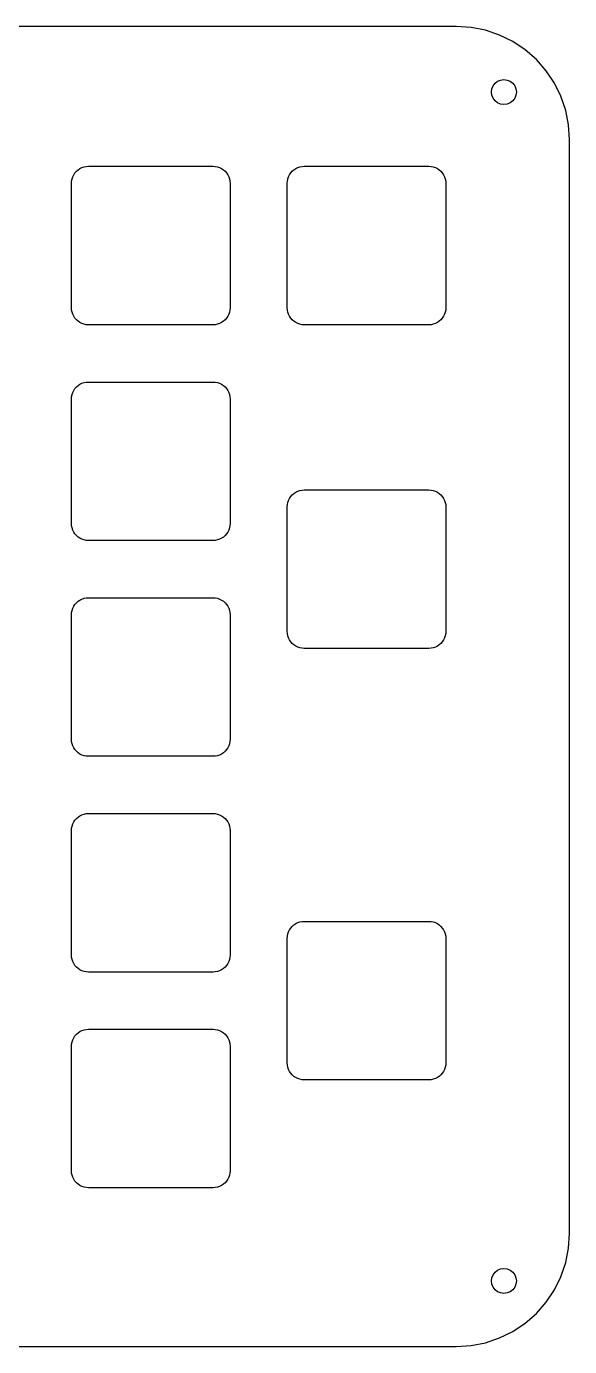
# Model space of a CAD drawing. Header units: metres. Extents: x -59 to 59, y -58 to 58.
# Drawn here: x 10.6 to 58.6, y -58.3 to 58.3 of the extents above; entities that cross this region are included whole.
import ezdxf

# ---------------------------------------------------------------- set-up
doc = ezdxf.new("R2010")
doc.units = ezdxf.units.M

msp = doc.modelspace()

# ---------------------------------------------------------------- linework, layer by layer
for p, q in [((48.5634, 58.2867), (-48.5634, 58.2867)), ((49.8686, 58.2012), (48.5634, 58.2867)), ((51.1516, 57.946), (49.8686, 58.2012)), ((52.3902, 57.5255), (51.1516, 57.946)), ((53.5634, 56.947), (52.3902, 57.5255)), ((54.651, 56.2203), (53.5634, 56.947)), ((55.6345, 55.3578), (54.651, 56.2203)), ((56.4969, 54.3743), (55.6345, 55.3578)), ((57.2236, 53.2867), (56.4969, 54.3743)), ((51.6634, 52.4867), (51.7009, 52.7714)), ((51.7009, 52.202), (51.6634, 52.4867)), ((51.7009, 52.7714), (51.8108, 53.0367)), ((51.8108, 53.0367), (51.9856, 53.2646)), ((51.9856, 53.2646), (52.2134, 53.4394)), ((52.2134, 53.4394), (52.4787, 53.5493)), ((52.4787, 53.5493), (52.7634, 53.5867)), ((52.7634, 53.5867), (53.0481, 53.5493)), ((53.0481, 53.5493), (53.3134, 53.4394)), ((53.3134, 53.4394), (53.5412, 53.2646)), ((53.5412, 53.2646), (53.716, 53.0367)), ((53.716, 53.0367), (53.8259, 52.7714)), ((53.8259, 52.7714), (53.8634, 52.4867)), ((53.8634, 52.4867), (53.8259, 52.202)), ((57.8022, 52.1136), (57.2236, 53.2867)), ((51.8108, 51.9367), (51.7009, 52.202)), ((51.9856, 51.7089), (51.8108, 51.9367)), ((52.2134, 51.5341), (51.9856, 51.7089)), ((52.4787, 51.4242), (52.2134, 51.5341)), ((52.7634, 51.3867), (52.4787, 51.4242)), ((53.0481, 51.4242), (52.7634, 51.3867)), ((53.3134, 51.5341), (53.0481, 51.4242)), ((53.5412, 51.7089), (53.3134, 51.5341)), ((53.716, 51.9367), (53.5412, 51.7089)), ((53.8259, 52.202), (53.716, 51.9367)), ((58.2226, 50.8749), (57.8022, 52.1136)), ((58.4778, 49.592), (58.2226, 50.8749)), ((58.5634, 48.2867), (58.4778, 49.592)), ((58.5634, -48.2868), (58.5634, 48.2867)), ((14.9, 45.3499), (15.0293, 45.4974)), ((15.0293, 45.4974), (15.1769, 45.6268)), ((15.1769, 45.6268), (15.34, 45.7358)), ((15.34, 45.7358), (15.516, 45.8226)), ((15.516, 45.8226), (15.7018, 45.8857)), ((15.7018, 45.8857), (15.8942, 45.9239)), ((15.8942, 45.9239), (16.09, 45.9368)), ((16.09, 45.9368), (27.09, 45.9368)), ((27.09, 45.9368), (27.2858, 45.9239)), ((27.2858, 45.9239), (27.4782, 45.8857)), ((27.4782, 45.8857), (27.664, 45.8226)), ((27.664, 45.8226), (27.84, 45.7358)), ((27.84, 45.7358), (28.0031, 45.6268)), ((28.0031, 45.6268), (28.1506, 45.4974)), ((28.1506, 45.4974), (28.28, 45.3499)), ((33.9501, 45.3499), (34.0794, 45.4974)), ((34.0794, 45.4974), (34.227, 45.6268)), ((34.227, 45.6268), (34.3901, 45.7358)), ((34.3901, 45.7358), (34.5661, 45.8226)), ((34.5661, 45.8226), (34.7519, 45.8857)), ((34.7519, 45.8857), (34.9443, 45.9239)), ((34.9443, 45.9239), (35.1401, 45.9368)), ((35.1401, 45.9368), (46.1401, 45.9368)), ((46.1401, 45.9368), (46.3359, 45.9239)), ((46.3359, 45.9239), (46.5283, 45.8857)), ((46.5283, 45.8857), (46.7141, 45.8226)), ((46.7141, 45.8226), (46.8901, 45.7358)), ((46.8901, 45.7358), (47.0532, 45.6268)), ((47.0532, 45.6268), (47.2008, 45.4974)), ((47.2008, 45.4974), (47.3301, 45.3499)), ((14.59, 44.4368), (14.6028, 44.6326)), ((14.59, 33.4368), (14.59, 44.4368)), ((14.6028, 44.6326), (14.6411, 44.825)), ((14.6411, 44.825), (14.7042, 45.0108)), ((14.7042, 45.0108), (14.791, 45.1868)), ((14.791, 45.1868), (14.9, 45.3499)), ((28.28, 45.3499), (28.389, 45.1868)), ((28.389, 45.1868), (28.4758, 45.0108)), ((28.4758, 45.0108), (28.5389, 44.825)), ((28.5389, 44.825), (28.5771, 44.6326)), ((28.5771, 44.6326), (28.59, 44.4368)), ((28.59, 44.4368), (28.59, 33.4368)), ((33.6401, 44.4368), (33.6529, 44.6326)), ((33.6401, 33.4368), (33.6401, 44.4368)), ((33.6529, 44.6326), (33.6912, 44.825)), ((33.6912, 44.825), (33.7543, 45.0108)), ((33.7543, 45.0108), (33.8411, 45.1868)), ((33.8411, 45.1868), (33.9501, 45.3499)), ((47.3301, 45.3499), (47.4391, 45.1868)), ((47.4391, 45.1868), (47.5259, 45.0108)), ((47.5259, 45.0108), (47.589, 44.825)), ((47.589, 44.825), (47.6272, 44.6326)), ((47.6272, 44.6326), (47.6401, 44.4368)), ((47.6401, 44.4368), (47.6401, 33.4368)), ((14.6028, 33.241), (14.59, 33.4368)), ((14.6411, 33.0486), (14.6028, 33.241)), ((14.7042, 32.8628), (14.6411, 33.0486)), ((14.791, 32.6868), (14.7042, 32.8628)), ((14.9, 32.5237), (14.791, 32.6868)), ((28.389, 32.6868), (28.28, 32.5237)), ((28.4758, 32.8628), (28.389, 32.6868)), ((28.5389, 33.0486), (28.4758, 32.8628)), ((28.5771, 33.241), (28.5389, 33.0486)), ((28.59, 33.4368), (28.5771, 33.241)), ((33.6529, 33.241), (33.6401, 33.4368)), ((33.6912, 33.0486), (33.6529, 33.241)), ((33.7543, 32.8628), (33.6912, 33.0486)), ((33.8411, 32.6868), (33.7543, 32.8628)), ((33.9501, 32.5237), (33.8411, 32.6868)), ((47.4391, 32.6868), (47.3301, 32.5237)), ((47.5259, 32.8628), (47.4391, 32.6868)), ((47.589, 33.0486), (47.5259, 32.8628)), ((47.6272, 33.241), (47.589, 33.0486)), ((47.6401, 33.4368), (47.6272, 33.241)), ((15.0293, 32.3761), (14.9, 32.5237)), ((15.1769, 32.2468), (15.0293, 32.3761)), ((15.34, 32.1378), (15.1769, 32.2468)), ((15.516, 32.051), (15.34, 32.1378)), ((15.7018, 31.9879), (15.516, 32.051)), ((15.8942, 31.9496), (15.7018, 31.9879)), ((16.09, 31.9368), (15.8942, 31.9496)), ((27.09, 31.9368), (16.09, 31.9368)), ((27.2858, 31.9496), (27.09, 31.9368)), ((27.4782, 31.9879), (27.2858, 31.9496)), ((27.664, 32.051), (27.4782, 31.9879)), ((27.84, 32.1378), (27.664, 32.051)), ((28.0031, 32.2468), (27.84, 32.1378)), ((28.1506, 32.3761), (28.0031, 32.2468)), ((28.28, 32.5237), (28.1506, 32.3761)), ((34.0794, 32.3761), (33.9501, 32.5237)), ((34.227, 32.2468), (34.0794, 32.3761)), ((34.3901, 32.1378), (34.227, 32.2468)), ((34.5661, 32.051), (34.3901, 32.1378)), ((34.7519, 31.9879), (34.5661, 32.051)), ((34.9443, 31.9496), (34.7519, 31.9879)), ((35.1401, 31.9368), (34.9443, 31.9496)), ((46.1401, 31.9368), (35.1401, 31.9368)), ((46.3359, 31.9496), (46.1401, 31.9368)), ((46.5283, 31.9879), (46.3359, 31.9496)), ((46.7141, 32.051), (46.5283, 31.9879)), ((46.8901, 32.1378), (46.7141, 32.051)), ((47.0532, 32.2468), (46.8901, 32.1378)), ((47.2008, 32.3761), (47.0532, 32.2468)), ((47.3301, 32.5237), (47.2008, 32.3761)), ((15.516, 26.7725), (15.7018, 26.8356)), ((15.7018, 26.8356), (15.8942, 26.8738)), ((15.8942, 26.8738), (16.09, 26.8867)), ((16.09, 26.8867), (27.09, 26.8867)), ((27.09, 26.8867), (27.2858, 26.8738)), ((27.2858, 26.8738), (27.4782, 26.8356)), ((27.4782, 26.8356), (27.664, 26.7725)), ((14.6028, 25.5825), (14.6411, 25.7749)), ((14.6411, 25.7749), (14.7042, 25.9607)), ((14.7042, 25.9607), (14.791, 26.1367)), ((14.791, 26.1367), (14.9, 26.2998)), ((14.9, 26.2998), (15.0293, 26.4473)), ((15.0293, 26.4473), (15.1769, 26.5767)), ((15.1769, 26.5767), (15.34, 26.6857)), ((15.34, 26.6857), (15.516, 26.7725)), ((27.664, 26.7725), (27.84, 26.6857)), ((27.84, 26.6857), (28.0031, 26.5767)), ((28.0031, 26.5767), (28.1506, 26.4473)), ((28.1506, 26.4473), (28.28, 26.2998)), ((28.28, 26.2998), (28.389, 26.1367)), ((28.389, 26.1367), (28.4758, 25.9607)), ((28.4758, 25.9607), (28.5389, 25.7749)), ((28.5389, 25.7749), (28.5771, 25.5825)), ((14.59, 25.3867), (14.6028, 25.5825)), ((14.59, 14.3867), (14.59, 25.3867)), ((28.5771, 25.5825), (28.59, 25.3867)), ((28.59, 25.3867), (28.59, 14.3867)), ((33.6912, 16.2499), (33.7543, 16.4357)), ((33.7543, 16.4357), (33.8411, 16.6117)), ((33.8411, 16.6117), (33.9501, 16.7748)), ((33.9501, 16.7748), (34.0794, 16.9224)), ((34.0794, 16.9224), (34.227, 17.0517)), ((34.227, 17.0517), (34.3901, 17.1607)), ((34.3901, 17.1607), (34.5661, 17.2475)), ((34.5661, 17.2475), (34.7519, 17.3106)), ((34.7519, 17.3106), (34.9443, 17.3489)), ((34.9443, 17.3489), (35.1401, 17.3617)), ((35.1401, 17.3617), (46.1401, 17.3617)), ((46.1401, 17.3617), (46.3359, 17.3489)), ((46.3359, 17.3489), (46.5283, 17.3106)), ((46.5283, 17.3106), (46.7141, 17.2475)), ((46.7141, 17.2475), (46.8901, 17.1607)), ((46.8901, 17.1607), (47.0532, 17.0517)), ((47.0532, 17.0517), (47.2008, 16.9224)), ((47.2008, 16.9224), (47.3301, 16.7748)), ((47.3301, 16.7748), (47.4391, 16.6117)), ((47.4391, 16.6117), (47.5259, 16.4357)), ((47.5259, 16.4357), (47.589, 16.2499)), ((33.6401, 15.8617), (33.6529, 16.0575)), ((33.6401, 4.8617), (33.6401, 15.8617)), ((33.6529, 16.0575), (33.6912, 16.2499)), ((47.589, 16.2499), (47.6272, 16.0575)), ((47.6272, 16.0575), (47.6401, 15.8617)), ((47.6401, 15.8617), (47.6401, 4.8617)), ((14.6028, 14.1909), (14.59, 14.3867)), ((14.6411, 13.9985), (14.6028, 14.1909)), ((14.7042, 13.8127), (14.6411, 13.9985)), ((28.5389, 13.9985), (28.4758, 13.8127)), ((28.5771, 14.1909), (28.5389, 13.9985)), ((28.59, 14.3867), (28.5771, 14.1909)), ((14.791, 13.6367), (14.7042, 13.8127)), ((14.9, 13.4736), (14.791, 13.6367)), ((15.0293, 13.326), (14.9, 13.4736)), ((15.1769, 13.1967), (15.0293, 13.326)), ((15.34, 13.0877), (15.1769, 13.1967)), ((15.516, 13.0009), (15.34, 13.0877)), ((15.7018, 12.9378), (15.516, 13.0009)), ((15.8942, 12.8995), (15.7018, 12.9378)), ((16.09, 12.8867), (15.8942, 12.8995)), ((27.09, 12.8867), (16.09, 12.8867)), ((27.2858, 12.8995), (27.09, 12.8867)), ((27.4782, 12.9378), (27.2858, 12.8995)), ((27.664, 13.0009), (27.4782, 12.9378)), ((27.84, 13.0877), (27.664, 13.0009)), ((28.0031, 13.1967), (27.84, 13.0877)), ((28.1506, 13.326), (28.0031, 13.1967)), ((28.28, 13.4736), (28.1506, 13.326)), ((28.389, 13.6367), (28.28, 13.4736)), ((28.4758, 13.8127), (28.389, 13.6367)), ((14.7042, 6.91071), (14.791, 7.08669)), ((14.791, 7.08669), (14.9, 7.24982)), ((14.9, 7.24982), (15.0293, 7.39734)), ((15.0293, 7.39734), (15.1769, 7.52671)), ((15.1769, 7.52671), (15.34, 7.63572)), ((15.34, 7.63572), (15.516, 7.72251)), ((15.516, 7.72251), (15.7018, 7.78557)), ((15.7018, 7.78557), (15.8942, 7.82384)), ((15.8942, 7.82384), (16.09, 7.83669)), ((16.09, 7.83669), (27.09, 7.83669)), ((27.09, 7.83669), (27.2858, 7.82384)), ((27.2858, 7.82384), (27.4782, 7.78557)), ((27.4782, 7.78557), (27.664, 7.72251)), ((27.664, 7.72251), (27.84, 7.63572)), ((27.84, 7.63572), (28.0031, 7.52671)), ((28.0031, 7.52671), (28.1506, 7.39734)), ((28.1506, 7.39734), (28.28, 7.24982)), ((28.28, 7.24982), (28.389, 7.08669)), ((28.389, 7.08669), (28.4758, 6.91071)), ((14.59, 6.33669), (14.6028, 6.53247)), ((14.59, -4.66331), (14.59, 6.33669)), ((14.6028, 6.53247), (14.6411, 6.7249)), ((14.6411, 6.7249), (14.7042, 6.91071)), ((28.4758, 6.91071), (28.5389, 6.7249)), ((28.5389, 6.7249), (28.5771, 6.53247)), ((28.5771, 6.53247), (28.59, 6.33669)), ((28.59, 6.33669), (28.59, -4.66331)), ((33.6529, 4.66591), (33.6401, 4.8617)), ((33.6912, 4.47348), (33.6529, 4.66591)), ((47.6272, 4.66591), (47.589, 4.47348)), ((47.6401, 4.8617), (47.6272, 4.66591)), ((33.7543, 4.28768), (33.6912, 4.47348)), ((33.8411, 4.1117), (33.7543, 4.28768)), ((33.9501, 3.94857), (33.8411, 4.1117)), ((34.0794, 3.80104), (33.9501, 3.94857)), ((34.227, 3.67168), (34.0794, 3.80104)), ((34.3901, 3.56267), (34.227, 3.67168)), ((34.5661, 3.47588), (34.3901, 3.56267)), ((46.8901, 3.56267), (46.7141, 3.47588)), ((47.0532, 3.67168), (46.8901, 3.56267)), ((47.2008, 3.80104), (47.0532, 3.67168)), ((47.3301, 3.94857), (47.2008, 3.80104)), ((47.4391, 4.1117), (47.3301, 3.94857)), ((47.5259, 4.28768), (47.4391, 4.1117)), ((47.589, 4.47348), (47.5259, 4.28768)), ((34.7519, 3.41282), (34.5661, 3.47588)), ((34.9443, 3.37455), (34.7519, 3.41282)), ((35.1401, 3.3617), (34.9443, 3.37455)), ((46.1401, 3.3617), (35.1401, 3.3617)), ((46.3359, 3.37455), (46.1401, 3.3617)), ((46.5283, 3.41282), (46.3359, 3.37455)), ((46.7141, 3.47588), (46.5283, 3.41282)), ((14.6028, -4.8591), (14.59, -4.66331)), ((14.6411, -5.05152), (14.6028, -4.8591)), ((14.7042, -5.23733), (14.6411, -5.05152)), ((14.791, -5.41331), (14.7042, -5.23733)), ((14.9, -5.57644), (14.791, -5.41331)), ((15.0293, -5.72396), (14.9, -5.57644)), ((15.1769, -5.85333), (15.0293, -5.72396)), ((28.1506, -5.72396), (28.0031, -5.85333)), ((28.28, -5.57644), (28.1506, -5.72396)), ((28.389, -5.41331), (28.28, -5.57644)), ((28.4758, -5.23733), (28.389, -5.41331)), ((28.5389, -5.05152), (28.4758, -5.23733)), ((28.5771, -4.8591), (28.5389, -5.05152)), ((28.59, -4.66331), (28.5771, -4.8591)), ((15.34, -5.96234), (15.1769, -5.85333)), ((15.516, -6.04913), (15.34, -5.96234)), ((15.7018, -6.11219), (15.516, -6.04913)), ((15.8942, -6.15046), (15.7018, -6.11219)), ((16.09, -6.16331), (15.8942, -6.15046)), ((27.09, -6.16331), (16.09, -6.16331)), ((27.2858, -6.15046), (27.09, -6.16331)), ((27.4782, -6.11219), (27.2858, -6.15046)), ((27.664, -6.04913), (27.4782, -6.11219)), ((27.84, -5.96234), (27.664, -6.04913)), ((28.0031, -5.85333), (27.84, -5.96234)), ((14.9, -11.8003), (15.0293, -11.6528)), ((15.0293, -11.6528), (15.1769, -11.5234)), ((15.1769, -11.5234), (15.34, -11.4144)), ((15.34, -11.4144), (15.516, -11.3276)), ((15.516, -11.3276), (15.7018, -11.2645)), ((15.7018, -11.2645), (15.8942, -11.2263)), ((15.8942, -11.2263), (16.09, -11.2134)), ((16.09, -11.2134), (27.09, -11.2134)), ((27.09, -11.2134), (27.2858, -11.2263)), ((27.2858, -11.2263), (27.4782, -11.2645)), ((27.4782, -11.2645), (27.664, -11.3276)), ((27.664, -11.3276), (27.84, -11.4144)), ((27.84, -11.4144), (28.0031, -11.5234)), ((28.0031, -11.5234), (28.1506, -11.6528)), ((28.1506, -11.6528), (28.28, -11.8003)), ((14.59, -12.7134), (14.6028, -12.5176)), ((14.59, -23.7134), (14.59, -12.7134)), ((14.6028, -12.5176), (14.6411, -12.3252)), ((14.6411, -12.3252), (14.7042, -12.1394)), ((14.7042, -12.1394), (14.791, -11.9634)), ((14.791, -11.9634), (14.9, -11.8003)), ((28.28, -11.8003), (28.389, -11.9634)), ((28.389, -11.9634), (28.4758, -12.1394)), ((28.4758, -12.1394), (28.5389, -12.3252)), ((28.5389, -12.3252), (28.5771, -12.5176)), ((28.5771, -12.5176), (28.59, -12.7134)), ((28.59, -12.7134), (28.59, -23.7134)), ((34.227, -21.0484), (34.3901, -20.9394)), ((34.3901, -20.9394), (34.5661, -20.8526)), ((34.5661, -20.8526), (34.7519, -20.7895)), ((34.7519, -20.7895), (34.9443, -20.7513)), ((34.9443, -20.7513), (35.1401, -20.7384)), ((35.1401, -20.7384), (46.1401, -20.7384)), ((46.1401, -20.7384), (46.3359, -20.7513)), ((46.3359, -20.7513), (46.5283, -20.7895)), ((46.5283, -20.7895), (46.7141, -20.8526)), ((46.7141, -20.8526), (46.8901, -20.9394)), ((46.8901, -20.9394), (47.0532, -21.0484)), ((33.6401, -22.2384), (33.6529, -22.0426)), ((33.6529, -22.0426), (33.6912, -21.8502)), ((33.6912, -21.8502), (33.7543, -21.6644)), ((33.7543, -21.6644), (33.8411, -21.4884)), ((33.8411, -21.4884), (33.9501, -21.3253)), ((33.9501, -21.3253), (34.0794, -21.1778)), ((34.0794, -21.1778), (34.227, -21.0484)), ((47.0532, -21.0484), (47.2008, -21.1778)), ((47.2008, -21.1778), (47.3301, -21.3253)), ((47.3301, -21.3253), (47.4391, -21.4884)), ((47.4391, -21.4884), (47.5259, -21.6644)), ((47.5259, -21.6644), (47.589, -21.8502)), ((47.589, -21.8502), (47.6272, -22.0426)), ((47.6272, -22.0426), (47.6401, -22.2384)), ((33.6401, -33.2384), (33.6401, -22.2384)), ((47.6401, -22.2384), (47.6401, -33.2384)), ((14.6028, -23.9092), (14.59, -23.7134)), ((14.6411, -24.1016), (14.6028, -23.9092)), ((14.7042, -24.2874), (14.6411, -24.1016)), ((14.791, -24.4634), (14.7042, -24.2874)), ((14.9, -24.6265), (14.791, -24.4634)), ((28.389, -24.4634), (28.28, -24.6265)), ((28.4758, -24.2874), (28.389, -24.4634)), ((28.5389, -24.1016), (28.4758, -24.2874)), ((28.5771, -23.9092), (28.5389, -24.1016)), ((28.59, -23.7134), (28.5771, -23.9092)), ((15.0293, -24.7741), (14.9, -24.6265)), ((15.1769, -24.9034), (15.0293, -24.7741)), ((15.34, -25.0124), (15.1769, -24.9034)), ((15.516, -25.0992), (15.34, -25.0124)), ((15.7018, -25.1623), (15.516, -25.0992)), ((15.8942, -25.2006), (15.7018, -25.1623)), ((16.09, -25.2134), (15.8942, -25.2006)), ((27.09, -25.2134), (16.09, -25.2134)), ((27.2858, -25.2006), (27.09, -25.2134)), ((27.4782, -25.1623), (27.2858, -25.2006)), ((27.664, -25.0992), (27.4782, -25.1623)), ((27.84, -25.0124), (27.664, -25.0992)), ((28.0031, -24.9034), (27.84, -25.0124)), ((28.1506, -24.7741), (28.0031, -24.9034)), ((28.28, -24.6265), (28.1506, -24.7741)), ((15.7018, -30.3145), (15.8942, -30.2763)), ((15.8942, -30.2763), (16.09, -30.2634)), ((16.09, -30.2634), (27.09, -30.2634)), ((27.09, -30.2634), (27.2858, -30.2763)), ((27.2858, -30.2763), (27.4782, -30.3145)), ((14.6028, -31.5676), (14.6411, -31.3752)), ((14.6411, -31.3752), (14.7042, -31.1894)), ((14.7042, -31.1894), (14.791, -31.0134)), ((14.791, -31.0134), (14.9, -30.8503)), ((14.9, -30.8503), (15.0293, -30.7028)), ((15.0293, -30.7028), (15.1769, -30.5734)), ((15.1769, -30.5734), (15.34, -30.4644)), ((15.34, -30.4644), (15.516, -30.3776)), ((15.516, -30.3776), (15.7018, -30.3145)), ((27.4782, -30.3145), (27.664, -30.3776)), ((27.664, -30.3776), (27.84, -30.4644)), ((27.84, -30.4644), (28.0031, -30.5734)), ((28.0031, -30.5734), (28.1506, -30.7028)), ((28.1506, -30.7028), (28.28, -30.8503)), ((28.28, -30.8503), (28.389, -31.0134)), ((28.389, -31.0134), (28.4758, -31.1894)), ((28.4758, -31.1894), (28.5389, -31.3752)), ((28.5389, -31.3752), (28.5771, -31.5676)), ((14.59, -31.7634), (14.6028, -31.5676)), ((14.59, -42.7634), (14.59, -31.7634)), ((28.5771, -31.5676), (28.59, -31.7634)), ((28.59, -31.7634), (28.59, -42.7634)), ((33.6529, -33.4342), (33.6401, -33.2384)), ((33.6912, -33.6266), (33.6529, -33.4342)), ((33.7543, -33.8124), (33.6912, -33.6266)), ((47.589, -33.6266), (47.5259, -33.8124)), ((47.6272, -33.4342), (47.589, -33.6266)), ((47.6401, -33.2384), (47.6272, -33.4342)), ((33.8411, -33.9884), (33.7543, -33.8124)), ((33.9501, -34.1515), (33.8411, -33.9884)), ((34.0794, -34.2991), (33.9501, -34.1515)), ((34.227, -34.4284), (34.0794, -34.2991)), ((34.3901, -34.5374), (34.227, -34.4284)), ((34.5661, -34.6242), (34.3901, -34.5374)), ((34.7519, -34.6873), (34.5661, -34.6242)), ((34.9443, -34.7256), (34.7519, -34.6873)), ((35.1401, -34.7384), (34.9443, -34.7256)), ((46.1401, -34.7384), (35.1401, -34.7384)), ((46.3359, -34.7256), (46.1401, -34.7384)), ((46.5283, -34.6873), (46.3359, -34.7256)), ((46.7141, -34.6242), (46.5283, -34.6873)), ((46.8901, -34.5374), (46.7141, -34.6242)), ((47.0532, -34.4284), (46.8901, -34.5374)), ((47.2008, -34.2991), (47.0532, -34.4284)), ((47.3301, -34.1515), (47.2008, -34.2991)), ((47.4391, -33.9884), (47.3301, -34.1515)), ((47.5259, -33.8124), (47.4391, -33.9884)), ((14.6028, -42.9592), (14.59, -42.7634)), ((14.6411, -43.1516), (14.6028, -42.9592)), ((28.5771, -42.9592), (28.5389, -43.1516)), ((28.59, -42.7634), (28.5771, -42.9592)), ((14.7042, -43.3374), (14.6411, -43.1516)), ((14.791, -43.5134), (14.7042, -43.3374)), ((14.9, -43.6765), (14.791, -43.5134)), ((15.0293, -43.8241), (14.9, -43.6765)), ((15.1769, -43.9534), (15.0293, -43.8241)), ((15.34, -44.0624), (15.1769, -43.9534)), ((15.516, -44.1492), (15.34, -44.0624)), ((15.7018, -44.2123), (15.516, -44.1492)), ((15.8942, -44.2506), (15.7018, -44.2123)), ((16.09, -44.2634), (15.8942, -44.2506)), ((27.09, -44.2634), (16.09, -44.2634)), ((27.2858, -44.2506), (27.09, -44.2634)), ((27.4782, -44.2123), (27.2858, -44.2506)), ((27.664, -44.1492), (27.4782, -44.2123)), ((27.84, -44.0624), (27.664, -44.1492)), ((28.0031, -43.9534), (27.84, -44.0624)), ((28.1506, -43.8241), (28.0031, -43.9534)), ((28.28, -43.6765), (28.1506, -43.8241)), ((28.389, -43.5134), (28.28, -43.6765)), ((28.4758, -43.3374), (28.389, -43.5134)), ((28.5389, -43.1516), (28.4758, -43.3374)), ((58.4778, -49.592), (58.5634, -48.2868)), ((58.2226, -50.875), (58.4778, -49.592)), ((57.8022, -52.1136), (58.2226, -50.875)), ((51.6634, -52.4867), (51.7009, -52.202)), ((51.7009, -52.202), (51.8108, -51.9367)), ((51.8108, -51.9367), (51.9856, -51.7089)), ((51.9856, -51.7089), (52.2134, -51.5341)), ((52.2134, -51.5341), (52.4787, -51.4242)), ((52.4787, -51.4242), (52.7634, -51.3868)), ((52.7634, -51.3868), (53.0481, -51.4242)), ((53.0481, -51.4242), (53.3134, -51.5341)), ((53.3134, -51.5341), (53.5412, -51.7089)), ((53.5412, -51.7089), (53.716, -51.9367)), ((53.716, -51.9367), (53.8259, -52.202)), ((53.8259, -52.202), (53.8634, -52.4867)), ((57.2236, -53.2867), (57.8022, -52.1136)), ((51.7009, -52.7714), (51.6634, -52.4867)), ((51.8108, -53.0367), (51.7009, -52.7714)), ((51.9856, -53.2646), (51.8108, -53.0367)), ((52.2134, -53.4394), (51.9856, -53.2646)), ((52.4787, -53.5493), (52.2134, -53.4394)), ((52.7634, -53.5867), (52.4787, -53.5493)), ((53.0481, -53.5493), (52.7634, -53.5867)), ((53.3134, -53.4394), (53.0481, -53.5493)), ((53.5412, -53.2646), (53.3134, -53.4394)), ((53.716, -53.0367), (53.5412, -53.2646)), ((53.8259, -52.7714), (53.716, -53.0367)), ((53.8634, -52.4867), (53.8259, -52.7714)), ((56.4969, -54.3744), (57.2236, -53.2867)), ((55.6345, -55.3578), (56.4969, -54.3744)), ((54.651, -56.2203), (55.6345, -55.3578)), ((52.3902, -57.5255), (53.5634, -56.947)), ((53.5634, -56.947), (54.651, -56.2203)), ((-48.5634, -58.2867), (48.5634, -58.2867)), ((48.5634, -58.2867), (49.8686, -58.2012)), ((49.8686, -58.2012), (51.1516, -57.946)), ((51.1516, -57.946), (52.3902, -57.5255))]:
    msp.add_line(p, q)

doc.saveas('drawing.dxf')
